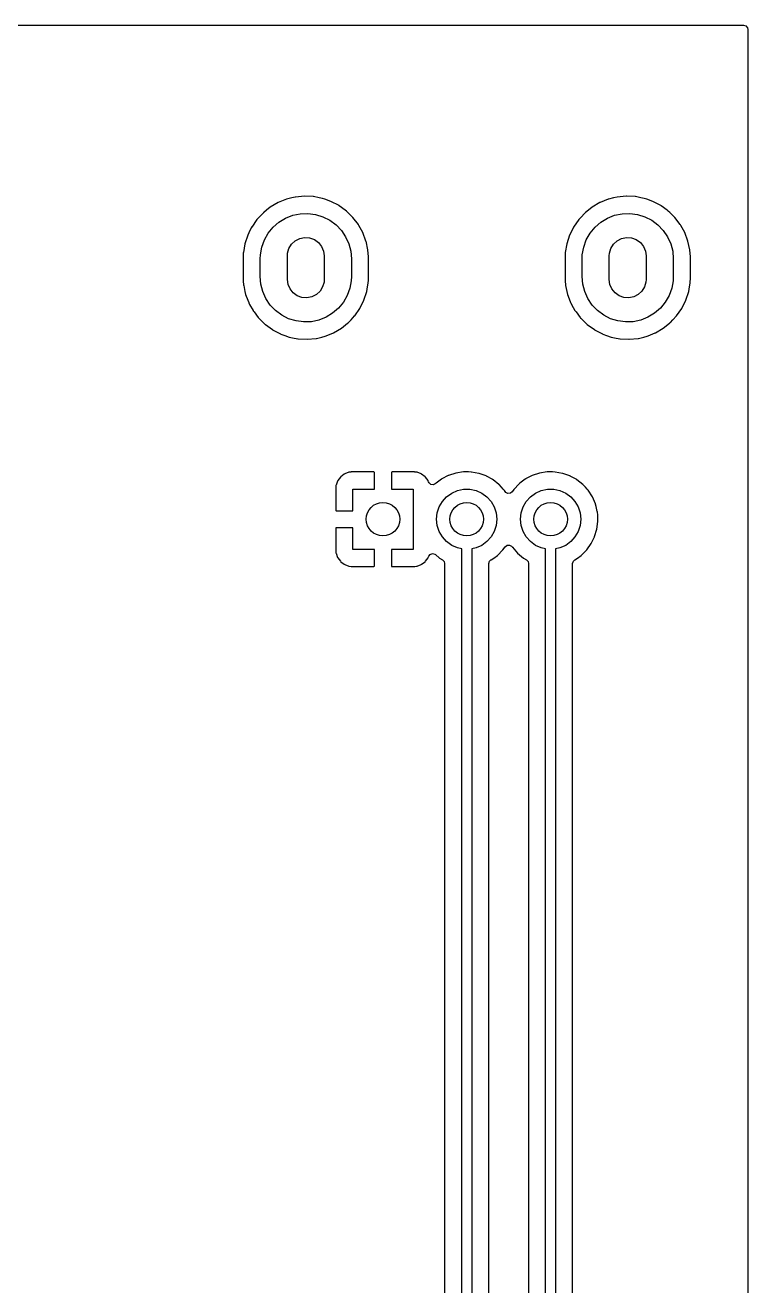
# Model space of a CAD drawing. Extents: x 64 to 233, y -134 to -59.
# Drawn here: x 211.62 to 233.17, y -96.52 to -58.93 of the extents above; entities that cross this region are included whole.
import ezdxf

# ---------------------------------------------------------------- set-up
doc = ezdxf.new("R2010")
doc.units = 0
doc.layers.add('BLACK', color=7, linetype='CONTINUOUS')

msp = doc.modelspace()

# ---------------------------------------------------------------- linework, layer by layer
at = {"layer": 'BLACK', "linetype": 'CONTINUOUS'}
for p, q in [((64.1345, -58.9285), (233.045, -58.9285)), ((233.045, -58.9285), (233.114, -58.9485)), ((233.114, -58.9485), (233.16, -59.0022)), ((233.16, -59.0022), (233.171, -59.0545)), ((233.171, -59.0545), (233.171, -133.986)), ((219.163, -64.219), (218.929, -64.356)), ((219.167, -64.2173), (219.163, -64.219)), ((219.41, -64.1189), (219.167, -64.2173)), ((219.414, -64.1172), (219.41, -64.1189)), ((219.41, -64.1189), (219.41, -64.1189)), ((219.571, -64.0788), (219.414, -64.1172)), ((219.673, -64.0538), (219.571, -64.0788)), ((219.678, -64.0527), (219.673, -64.0538)), ((219.673, -64.0538), (219.673, -64.0538)), ((219.947, -64.027), (219.678, -64.0527)), ((219.952, -64.0272), (219.947, -64.027)), ((220.214, -64.0402), (219.952, -64.0272)), ((219.952, -64.0272), (219.952, -64.0272)), ((220.218, -64.0405), (220.214, -64.0402)), ((220.214, -64.0402), (220.214, -64.0402)), ((220.223, -64.0413), (220.218, -64.0405)), ((220.386, -64.0736), (220.223, -64.0413)), ((220.223, -64.0413), (220.223, -64.0413)), ((220.484, -64.0929), (220.386, -64.0736)), ((220.558, -64.1189), (220.484, -64.0929)), ((220.736, -64.1817), (220.558, -64.1189)), ((220.74, -64.1832), (220.736, -64.1817)), ((220.736, -64.1817), (220.736, -64.1817)), ((220.98, -64.3095), (220.74, -64.1832)), ((228.763, -64.219), (228.529, -64.356)), ((228.767, -64.2173), (228.763, -64.219)), ((229.01, -64.1189), (228.767, -64.2173)), ((229.014, -64.1172), (229.01, -64.1189)), ((229.01, -64.1189), (229.01, -64.1189)), ((229.171, -64.0788), (229.014, -64.1172)), ((229.273, -64.0538), (229.171, -64.0788)), ((229.278, -64.0527), (229.273, -64.0538)), ((229.273, -64.0538), (229.273, -64.0538)), ((229.547, -64.027), (229.278, -64.0527)), ((229.552, -64.0272), (229.547, -64.027)), ((229.814, -64.0402), (229.552, -64.0272)), ((229.552, -64.0272), (229.552, -64.0272)), ((229.818, -64.0405), (229.814, -64.0402)), ((229.814, -64.0402), (229.814, -64.0402)), ((229.823, -64.0413), (229.818, -64.0405)), ((229.986, -64.0736), (229.823, -64.0413)), ((229.823, -64.0413), (229.823, -64.0413)), ((230.084, -64.0929), (229.986, -64.0736)), ((230.158, -64.1189), (230.084, -64.0929)), ((230.336, -64.1817), (230.158, -64.1189)), ((230.34, -64.1832), (230.336, -64.1817)), ((230.336, -64.1817), (230.336, -64.1817)), ((230.58, -64.3095), (230.34, -64.1832)), ((218.714, -64.5287), (218.589, -64.6622)), ((218.717, -64.5254), (218.714, -64.5287)), ((218.734, -64.5115), (218.717, -64.5254)), ((218.816, -64.4464), (218.734, -64.5115)), ((218.929, -64.356), (218.816, -64.4464)), ((219.385, -64.6818), (219.599, -64.5974)), ((219.599, -64.5974), (219.824, -64.5501)), ((219.824, -64.5501), (220.054, -64.5415)), ((220.054, -64.5415), (220.282, -64.5717)), ((220.282, -64.5717), (220.502, -64.6399)), ((220.502, -64.6399), (220.707, -64.7441)), ((220.984, -64.3121), (220.98, -64.3095)), ((221.168, -64.4464), (220.984, -64.3121)), ((221.199, -64.469), (221.168, -64.4464)), ((221.247, -64.516), (221.199, -64.469)), ((221.376, -64.642), (221.247, -64.516)), ((221.393, -64.6586), (221.376, -64.642)), ((228.314, -64.5287), (228.189, -64.6622)), ((228.317, -64.5254), (228.314, -64.5287)), ((228.334, -64.5115), (228.317, -64.5254)), ((228.416, -64.4464), (228.334, -64.5115)), ((228.529, -64.356), (228.416, -64.4464)), ((228.985, -64.6818), (229.199, -64.5974)), ((229.199, -64.5974), (229.424, -64.5501)), ((229.424, -64.5501), (229.654, -64.5415)), ((229.654, -64.5415), (229.882, -64.5717)), ((229.882, -64.5717), (230.102, -64.6399)), ((230.102, -64.6399), (230.307, -64.7441)), ((230.584, -64.3121), (230.58, -64.3095)), ((230.768, -64.4464), (230.584, -64.3121)), ((230.799, -64.469), (230.768, -64.4464)), ((230.847, -64.516), (230.799, -64.469)), ((230.976, -64.642), (230.847, -64.516)), ((230.993, -64.6586), (230.976, -64.642)), ((218.375, -64.9504), (218.293, -65.1155)), ((218.377, -64.9463), (218.375, -64.9504)), ((218.375, -64.9504), (218.375, -64.9504)), ((218.532, -64.7235), (218.377, -64.9463)), ((218.589, -64.6622), (218.532, -64.7235)), ((218.869, -65.1297), (219.015, -64.9519)), ((219.015, -64.9519), (219.189, -64.8011)), ((219.189, -64.8011), (219.385, -64.6818)), ((220.707, -64.7441), (220.891, -64.8814)), ((220.891, -64.8814), (221.05, -65.0478)), ((221.558, -64.8741), (221.393, -64.6586)), ((221.56, -64.8781), (221.558, -64.8741)), ((221.572, -64.8991), (221.56, -64.8781)), ((221.56, -64.8781), (221.56, -64.8781)), ((221.689, -65.1112), (221.572, -64.8991)), ((227.975, -64.9504), (227.893, -65.1155)), ((227.977, -64.9463), (227.975, -64.9504)), ((227.975, -64.9504), (227.975, -64.9504)), ((228.132, -64.7235), (227.977, -64.9463)), ((228.189, -64.6622), (228.132, -64.7235)), ((228.469, -65.1297), (228.615, -64.9519)), ((228.615, -64.9519), (228.789, -64.8011)), ((228.789, -64.8011), (228.985, -64.6818)), ((230.307, -64.7441), (230.491, -64.8814)), ((230.491, -64.8814), (230.65, -65.0478)), ((231.158, -64.8741), (230.993, -64.6586)), ((231.16, -64.8781), (231.158, -64.8741)), ((231.172, -64.8991), (231.16, -64.8781)), ((231.16, -64.8781), (231.16, -64.8781)), ((231.289, -65.1112), (231.172, -64.8991)), ((218.257, -65.1891), (218.172, -65.4468)), ((218.293, -65.1155), (218.257, -65.1891)), ((218.677, -65.5457), (218.755, -65.3295)), ((218.755, -65.3295), (218.869, -65.1297)), ((219.566, -65.4594), (219.676, -65.3584)), ((219.676, -65.3584), (219.809, -65.2906)), ((219.809, -65.2906), (219.955, -65.2611)), ((219.955, -65.2611), (220.104, -65.272)), ((220.104, -65.272), (220.245, -65.3226)), ((220.245, -65.3226), (220.367, -65.4091)), ((220.367, -65.4091), (220.46, -65.5251)), ((221.05, -65.0478), (221.178, -65.2386)), ((221.178, -65.2386), (221.273, -65.4483)), ((221.785, -65.3648), (221.689, -65.1112)), ((221.786, -65.3692), (221.785, -65.3648)), ((221.843, -65.6237), (221.786, -65.3692)), ((221.786, -65.3692), (221.786, -65.3692)), ((227.857, -65.1891), (227.772, -65.4468)), ((227.893, -65.1155), (227.857, -65.1891)), ((228.277, -65.5457), (228.355, -65.3295)), ((228.355, -65.3295), (228.469, -65.1297)), ((229.166, -65.4594), (229.276, -65.3584)), ((229.276, -65.3584), (229.409, -65.2906)), ((229.409, -65.2906), (229.555, -65.2611)), ((229.555, -65.2611), (229.704, -65.272)), ((229.704, -65.272), (229.845, -65.3226)), ((229.845, -65.3226), (229.967, -65.4091)), ((229.967, -65.4091), (230.06, -65.5251)), ((230.65, -65.0478), (230.778, -65.2386)), ((230.778, -65.2386), (230.873, -65.4483)), ((231.385, -65.3648), (231.289, -65.1112)), ((231.386, -65.3692), (231.385, -65.3648)), ((231.443, -65.6237), (231.386, -65.3692)), ((231.386, -65.3692), (231.386, -65.3692)), ((218.126, -65.7178), (218.122, -65.7876)), ((218.128, -65.7038), (218.126, -65.7139)), ((218.126, -65.7139), (218.126, -65.7178)), ((218.171, -65.4513), (218.128, -65.7038)), ((218.172, -65.4468), (218.171, -65.4513)), ((218.171, -65.4513), (218.171, -65.4513)), ((218.63, -65.9), (218.636, -65.772)), ((218.636, -65.772), (218.677, -65.5457)), ((219.44, -65.81), (219.446, -65.7297)), ((219.446, -65.7297), (219.488, -65.5863)), ((219.488, -65.5863), (219.566, -65.4594)), ((220.46, -65.5251), (220.52, -65.6621)), ((220.52, -65.6621), (220.54, -65.81)), ((221.273, -65.4483), (221.331, -65.6709)), ((221.331, -65.6709), (221.35, -65.9)), ((221.844, -65.6295), (221.843, -65.6237)), ((221.844, -65.6341), (221.844, -65.6295)), ((221.858, -65.8259), (221.844, -65.6341)), ((227.726, -65.7178), (227.722, -65.7876)), ((227.728, -65.7038), (227.726, -65.7139)), ((227.726, -65.7139), (227.726, -65.7178)), ((227.771, -65.4513), (227.728, -65.7038)), ((227.772, -65.4468), (227.771, -65.4513)), ((227.771, -65.4513), (227.771, -65.4513)), ((228.23, -65.9), (228.236, -65.772)), ((228.236, -65.772), (228.277, -65.5457)), ((229.04, -65.81), (229.046, -65.7297)), ((229.046, -65.7297), (229.088, -65.5863)), ((229.088, -65.5863), (229.166, -65.4594)), ((230.06, -65.5251), (230.12, -65.6621)), ((230.12, -65.6621), (230.14, -65.81)), ((230.873, -65.4483), (230.931, -65.6709)), ((230.931, -65.6709), (230.95, -65.9)), ((231.444, -65.6295), (231.443, -65.6237)), ((231.444, -65.6341), (231.444, -65.6295)), ((231.458, -65.8259), (231.444, -65.6341)), ((218.122, -65.7876), (218.121, -65.7996)), ((218.121, -65.7996), (218.121, -66.4889)), ((218.63, -66.42), (218.63, -65.9)), ((219.44, -66.51), (219.44, -65.81)), ((220.54, -65.81), (220.54, -66.51)), ((221.35, -65.9), (221.35, -66.42)), ((221.858, -65.8311), (221.858, -65.8259)), ((221.858, -66.5204), (221.858, -65.8311)), ((227.722, -65.7876), (227.721, -65.7996)), ((227.721, -65.7996), (227.721, -66.4889)), ((228.23, -66.42), (228.23, -65.9)), ((229.04, -66.51), (229.04, -65.81)), ((230.14, -65.81), (230.14, -66.51)), ((230.95, -65.9), (230.95, -66.42)), ((231.458, -65.8311), (231.458, -65.8259)), ((231.458, -66.5204), (231.458, -65.8311)), ((218.121, -66.4889), (218.122, -66.4912)), ((218.122, -66.4912), (218.122, -66.4912)), ((218.122, -66.4912), (218.125, -66.5432)), ((218.649, -66.6491), (218.63, -66.42)), ((219.46, -66.6579), (219.44, -66.51)), ((220.54, -66.51), (220.534, -66.5903)), ((221.35, -66.42), (221.344, -66.548)), ((221.857, -66.5432), (221.858, -66.522)), ((221.858, -66.522), (221.858, -66.5204)), ((221.858, -66.522), (221.858, -66.522)), ((227.721, -66.4889), (227.722, -66.4912)), ((227.722, -66.4912), (227.725, -66.5432)), ((227.722, -66.4912), (227.722, -66.4912)), ((228.249, -66.6491), (228.23, -66.42)), ((229.06, -66.6579), (229.04, -66.51)), ((230.14, -66.51), (230.134, -66.5903)), ((230.95, -66.42), (230.944, -66.548)), ((231.457, -66.5432), (231.458, -66.522)), ((231.458, -66.522), (231.458, -66.5204)), ((231.458, -66.522), (231.458, -66.522)), ((218.125, -66.5432), (218.136, -66.6905)), ((218.136, -66.6905), (218.137, -66.6949)), ((218.137, -66.6949), (218.137, -66.6949)), ((218.137, -66.6949), (218.176, -66.8732)), ((218.176, -66.8732), (218.195, -66.9552)), ((218.707, -66.8717), (218.649, -66.6491)), ((218.802, -67.0814), (218.707, -66.8717)), ((219.52, -66.7949), (219.46, -66.6579)), ((219.613, -66.9109), (219.52, -66.7949)), ((219.735, -66.9974), (219.613, -66.9109)), ((220.414, -66.8606), (220.304, -66.9616)), ((220.492, -66.7337), (220.414, -66.8606)), ((220.534, -66.5903), (220.492, -66.7337)), ((221.303, -66.7743), (221.225, -66.9905)), ((221.344, -66.548), (221.303, -66.7743)), ((221.723, -67.1309), (221.808, -66.8732)), ((221.808, -66.8732), (221.821, -66.7985)), ((221.821, -66.7985), (221.854, -66.6099)), ((221.854, -66.6061), (221.857, -66.5432)), ((221.854, -66.6098), (221.854, -66.6061)), ((221.854, -66.6099), (221.854, -66.6098)), ((227.725, -66.5432), (227.736, -66.6905)), ((227.736, -66.6905), (227.737, -66.6949)), ((227.737, -66.6949), (227.737, -66.6949)), ((227.737, -66.6949), (227.776, -66.8732)), ((227.776, -66.8732), (227.795, -66.9552)), ((228.307, -66.8717), (228.249, -66.6491)), ((228.402, -67.0814), (228.307, -66.8717)), ((229.12, -66.7949), (229.06, -66.6579)), ((229.213, -66.9109), (229.12, -66.7949)), ((229.335, -66.9974), (229.213, -66.9109)), ((230.014, -66.8606), (229.904, -66.9616)), ((230.092, -66.7337), (230.014, -66.8606)), ((230.134, -66.5903), (230.092, -66.7337)), ((230.903, -66.7743), (230.825, -66.9905)), ((230.944, -66.548), (230.903, -66.7743)), ((231.323, -67.1309), (231.408, -66.8732)), ((231.408, -66.8732), (231.421, -66.7985)), ((231.421, -66.7985), (231.454, -66.6099)), ((231.454, -66.6061), (231.457, -66.5432)), ((231.454, -66.6098), (231.454, -66.6061)), ((231.454, -66.6099), (231.454, -66.6098)), ((218.195, -66.9552), (218.214, -67.007)), ((218.214, -67.007), (218.287, -67.1998)), ((218.287, -67.1998), (218.291, -67.2088)), ((218.291, -67.2088), (218.315, -67.2525)), ((218.315, -67.2525), (218.416, -67.4353)), ((218.93, -67.2722), (218.802, -67.0814)), ((219.089, -67.4386), (218.93, -67.2722)), ((219.876, -67.048), (219.735, -66.9974)), ((220.025, -67.0589), (219.876, -67.048)), ((220.171, -67.0294), (220.025, -67.0589)), ((220.304, -66.9616), (220.171, -67.0294)), ((221.111, -67.1903), (220.965, -67.3681)), ((221.225, -66.9905), (221.111, -67.1903)), ((221.605, -67.3696), (221.721, -67.135)), ((221.721, -67.135), (221.723, -67.1309)), ((221.721, -67.135), (221.721, -67.135)), ((227.795, -66.9552), (227.814, -67.007)), ((227.814, -67.007), (227.887, -67.1998)), ((227.887, -67.1998), (227.891, -67.2088)), ((227.891, -67.2088), (227.915, -67.2525)), ((227.915, -67.2525), (228.016, -67.4353)), ((228.53, -67.2722), (228.402, -67.0814)), ((228.689, -67.4386), (228.53, -67.2722)), ((229.476, -67.048), (229.335, -66.9974)), ((229.625, -67.0589), (229.476, -67.048)), ((229.771, -67.0294), (229.625, -67.0589)), ((229.904, -66.9616), (229.771, -67.0294)), ((230.711, -67.1903), (230.565, -67.3681)), ((230.825, -66.9905), (230.711, -67.1903)), ((231.205, -67.3696), (231.321, -67.135)), ((231.321, -67.135), (231.323, -67.1309)), ((231.321, -67.135), (231.321, -67.135)), ((218.416, -67.4353), (218.422, -67.4459)), ((218.422, -67.4459), (218.448, -67.4796)), ((218.448, -67.4796), (218.574, -67.6451)), ((218.574, -67.6451), (218.587, -67.6614)), ((218.587, -67.6614), (218.59, -67.6646)), ((218.59, -67.6646), (218.59, -67.6646)), ((218.59, -67.6646), (218.649, -67.7221)), ((219.273, -67.5759), (219.089, -67.4386)), ((219.478, -67.6801), (219.273, -67.5759)), ((220.595, -67.6382), (220.381, -67.7226)), ((220.791, -67.5189), (220.595, -67.6382)), ((220.965, -67.3681), (220.791, -67.5189)), ((221.338, -67.7142), (221.445, -67.5998)), ((221.445, -67.5998), (221.448, -67.5965)), ((221.445, -67.5998), (221.445, -67.5998)), ((221.448, -67.5965), (221.603, -67.3737)), ((221.603, -67.3737), (221.605, -67.3696)), ((228.016, -67.4353), (228.022, -67.4459)), ((228.022, -67.4459), (228.048, -67.4796)), ((228.048, -67.4796), (228.174, -67.6451)), ((228.174, -67.6451), (228.187, -67.6614)), ((228.187, -67.6614), (228.19, -67.6646)), ((228.19, -67.6646), (228.19, -67.6646)), ((228.19, -67.6646), (228.249, -67.7221)), ((228.873, -67.5759), (228.689, -67.4386)), ((229.078, -67.6801), (228.873, -67.5759)), ((230.195, -67.6382), (229.981, -67.7226)), ((230.391, -67.5189), (230.195, -67.6382)), ((230.565, -67.3681), (230.391, -67.5189)), ((230.938, -67.7142), (231.045, -67.5998)), ((231.045, -67.5998), (231.048, -67.5965)), ((231.045, -67.5998), (231.045, -67.5998)), ((231.048, -67.5965), (231.203, -67.3737)), ((231.203, -67.3737), (231.205, -67.3696)), ((218.649, -67.7221), (218.781, -67.851)), ((218.781, -67.851), (218.784, -67.8537)), ((218.784, -67.8537), (218.784, -67.8537)), ((218.784, -67.8537), (218.995, -68.0073)), ((218.995, -68.0073), (219, -68.0105)), ((219, -68.0105), (219.24, -68.1368)), ((219.698, -67.7483), (219.478, -67.6801)), ((219.926, -67.7785), (219.698, -67.7483)), ((220.156, -67.7699), (219.926, -67.7785)), ((220.381, -67.7226), (220.156, -67.7699)), ((220.817, -68.101), (221.051, -67.964)), ((221.051, -67.964), (221.236, -67.8165)), ((221.236, -67.8165), (221.259, -67.7975)), ((221.259, -67.7975), (221.263, -67.7946)), ((221.259, -67.7975), (221.259, -67.7975)), ((221.263, -67.7946), (221.338, -67.7142)), ((228.249, -67.7221), (228.381, -67.851)), ((228.381, -67.851), (228.384, -67.8537)), ((228.384, -67.8537), (228.384, -67.8537)), ((228.384, -67.8537), (228.595, -68.0073)), ((228.595, -68.0073), (228.6, -68.0105)), ((228.6, -68.0105), (228.84, -68.1368)), ((229.298, -67.7483), (229.078, -67.6801)), ((229.526, -67.7785), (229.298, -67.7483)), ((229.756, -67.7699), (229.526, -67.7785)), ((229.981, -67.7226), (229.756, -67.7699)), ((230.417, -68.101), (230.651, -67.964)), ((230.651, -67.964), (230.836, -67.8165)), ((230.836, -67.8165), (230.859, -67.7975)), ((230.859, -67.7975), (230.863, -67.7946)), ((230.859, -67.7975), (230.859, -67.7975)), ((230.863, -67.7946), (230.938, -67.7142)), ((219.24, -68.1368), (219.244, -68.1383)), ((219.244, -68.1383), (219.244, -68.1383)), ((219.244, -68.1383), (219.361, -68.1797)), ((219.361, -68.1797), (219.496, -68.2271)), ((219.496, -68.2271), (219.594, -68.2464)), ((219.594, -68.2464), (219.757, -68.2787)), ((219.757, -68.2787), (219.757, -68.2787)), ((219.757, -68.2787), (219.762, -68.2795)), ((219.762, -68.2795), (219.766, -68.2798)), ((219.766, -68.2798), (219.766, -68.2798)), ((219.766, -68.2798), (220.028, -68.2928)), ((220.028, -68.2928), (220.028, -68.2928)), ((220.028, -68.2928), (220.033, -68.293)), ((220.033, -68.293), (220.302, -68.2673)), ((220.302, -68.2673), (220.307, -68.2662)), ((220.307, -68.2662), (220.467, -68.2271)), ((220.307, -68.2662), (220.307, -68.2662)), ((220.467, -68.2271), (220.566, -68.2028)), ((220.566, -68.2028), (220.599, -68.1893)), ((220.599, -68.1893), (220.813, -68.1027)), ((220.813, -68.1027), (220.817, -68.101)), ((220.813, -68.1027), (220.813, -68.1027)), ((228.84, -68.1368), (228.844, -68.1383)), ((228.844, -68.1383), (228.844, -68.1383)), ((228.844, -68.1383), (228.961, -68.1797)), ((228.961, -68.1797), (229.096, -68.2271)), ((229.096, -68.2271), (229.194, -68.2464)), ((229.194, -68.2464), (229.357, -68.2787)), ((229.357, -68.2787), (229.357, -68.2787)), ((229.357, -68.2787), (229.362, -68.2795)), ((229.362, -68.2795), (229.366, -68.2798)), ((229.366, -68.2798), (229.366, -68.2798)), ((229.366, -68.2798), (229.628, -68.2928)), ((229.628, -68.2928), (229.628, -68.2928)), ((229.628, -68.2928), (229.633, -68.293)), ((229.633, -68.293), (229.902, -68.2673)), ((229.902, -68.2673), (229.907, -68.2662)), ((229.907, -68.2662), (230.067, -68.2271)), ((229.907, -68.2662), (229.907, -68.2662)), ((230.067, -68.2271), (230.166, -68.2028)), ((230.166, -68.2028), (230.199, -68.1893)), ((230.199, -68.1893), (230.413, -68.1027)), ((230.413, -68.1027), (230.417, -68.101)), ((230.413, -68.1027), (230.413, -68.1027)), ((220.937, -72.5219), (220.892, -72.6424)), ((220.945, -72.5064), (220.937, -72.5219)), ((221.022, -72.4043), (220.945, -72.5064)), ((221.034, -72.3917), (221.022, -72.4043)), ((221.136, -72.3152), (221.034, -72.3917)), ((221.152, -72.3067), (221.136, -72.3152)), ((221.272, -72.2615), (221.152, -72.3067)), ((221.288, -72.2579), (221.272, -72.2615)), ((221.339, -72.2524), (221.288, -72.2579)), ((221.345, -72.252), (221.339, -72.2524)), ((222.022, -72.252), (221.345, -72.252)), ((222.03, -72.2537), (222.022, -72.252)), ((222.032, -72.2549), (222.03, -72.2537)), ((222.036, -72.2701), (222.032, -72.2549)), ((222.036, -72.76), (222.036, -72.2701)), ((222.546, -72.2579), (222.544, -72.2655)), ((222.544, -72.2655), (222.544, -72.76)), ((222.547, -72.2565), (222.546, -72.2579)), ((222.562, -72.252), (222.547, -72.2565)), ((223.235, -72.252), (222.562, -72.252)), ((223.241, -72.2524), (223.235, -72.252)), ((223.292, -72.2579), (223.241, -72.2524)), ((223.308, -72.2615), (223.292, -72.2579)), ((223.428, -72.3067), (223.308, -72.2615)), ((223.444, -72.3152), (223.428, -72.3067)), ((223.546, -72.3917), (223.444, -72.3152)), ((223.558, -72.4043), (223.546, -72.3917)), ((223.635, -72.5064), (223.558, -72.4043)), ((223.643, -72.5219), (223.635, -72.5064)), ((223.654, -72.5502), (223.643, -72.5219)), ((223.667, -72.5754), (223.654, -72.5502)), ((224.033, -72.4672), (223.876, -72.5847)), ((224.037, -72.4641), (224.033, -72.4672)), ((224.033, -72.4672), (224.033, -72.4672)), ((224.045, -72.4599), (224.037, -72.4641)), ((224.238, -72.3595), (224.045, -72.4599)), ((224.242, -72.3571), (224.238, -72.3595)), ((224.238, -72.3595), (224.238, -72.3595)), ((224.462, -72.2852), (224.242, -72.3571)), ((224.691, -72.2501), (224.462, -72.2852)), ((224.697, -72.2502), (224.691, -72.2501)), ((224.846, -72.252), (224.697, -72.2502)), ((224.697, -72.2502), (224.697, -72.2502)), ((224.923, -72.2529), (224.846, -72.252)), ((224.928, -72.2538), (224.923, -72.2529)), ((224.928, -72.2539), (224.928, -72.2538)), ((225.146, -72.2927), (224.928, -72.2539)), ((225.151, -72.2936), (225.146, -72.2927)), ((225.146, -72.2927), (225.146, -72.2927)), ((225.156, -72.2953), (225.151, -72.2936)), ((225.364, -72.3691), (225.156, -72.2953)), ((225.156, -72.2953), (225.156, -72.2953)), ((225.364, -72.3692), (225.364, -72.3691)), ((225.369, -72.3709), (225.364, -72.3692)), ((225.374, -72.3734), (225.369, -72.3709)), ((225.568, -72.4803), (225.374, -72.3734)), ((225.374, -72.3734), (225.374, -72.3734)), ((225.572, -72.4828), (225.568, -72.4803)), ((225.568, -72.4803), (225.568, -72.4803)), ((225.576, -72.486), (225.572, -72.4828)), ((225.75, -72.6232), (225.576, -72.486)), ((225.576, -72.486), (225.576, -72.486)), ((226.533, -72.4672), (226.376, -72.5847)), ((226.537, -72.4641), (226.533, -72.4672)), ((226.533, -72.4672), (226.533, -72.4672)), ((226.545, -72.4599), (226.537, -72.4641)), ((226.738, -72.3595), (226.545, -72.4599)), ((226.742, -72.3571), (226.738, -72.3595)), ((226.738, -72.3595), (226.738, -72.3595)), ((226.962, -72.2852), (226.742, -72.3571)), ((227.191, -72.2501), (226.962, -72.2852)), ((227.197, -72.2502), (227.191, -72.2501)), ((227.346, -72.252), (227.197, -72.2502)), ((227.197, -72.2502), (227.197, -72.2502)), ((227.423, -72.2529), (227.346, -72.252)), ((227.428, -72.2538), (227.423, -72.2529)), ((227.428, -72.2539), (227.428, -72.2538)), ((227.646, -72.2927), (227.428, -72.2539)), ((227.651, -72.2936), (227.646, -72.2927)), ((227.646, -72.2927), (227.646, -72.2927)), ((227.656, -72.2953), (227.651, -72.2936)), ((227.864, -72.3691), (227.656, -72.2953)), ((227.656, -72.2953), (227.656, -72.2953)), ((227.864, -72.3692), (227.864, -72.3691)), ((227.869, -72.3709), (227.864, -72.3692)), ((227.874, -72.3734), (227.869, -72.3709)), ((228.068, -72.4803), (227.874, -72.3734)), ((227.874, -72.3734), (227.874, -72.3734)), ((228.072, -72.4828), (228.068, -72.4803)), ((228.068, -72.4803), (228.068, -72.4803)), ((228.076, -72.486), (228.072, -72.4828)), ((228.25, -72.6232), (228.076, -72.486)), ((228.076, -72.486), (228.076, -72.486)), ((220.888, -72.6576), (220.882, -72.7085)), ((220.882, -72.7085), (220.882, -72.7153)), ((220.882, -72.7153), (220.882, -73.3879)), ((220.892, -72.6424), (220.888, -72.6576)), ((221.39, -73.406), (221.39, -72.76)), ((221.39, -72.76), (222.036, -72.76)), ((222.544, -72.76), (223.19, -72.76)), ((223.19, -72.76), (223.19, -74.56)), ((223.721, -72.6212), (223.667, -72.5754)), ((223.791, -72.6305), (223.721, -72.6212)), ((223.851, -72.6023), (223.791, -72.6305)), ((223.852, -72.6031), (223.851, -72.6023)), ((223.876, -72.5847), (223.852, -72.6031)), ((224.188, -72.9912), (224.34, -72.8806)), ((224.34, -72.8806), (224.512, -72.804)), ((224.512, -72.804), (224.696, -72.7649)), ((224.696, -72.7649), (224.884, -72.7649)), ((224.884, -72.7649), (225.068, -72.804)), ((225.068, -72.804), (225.24, -72.8806)), ((225.24, -72.8806), (225.392, -72.9912)), ((225.754, -72.6264), (225.75, -72.6232)), ((225.75, -72.6232), (225.75, -72.6232)), ((225.829, -72.7085), (225.754, -72.6264)), ((225.877, -72.762), (225.829, -72.7085)), ((225.91, -72.7977), (225.877, -72.762)), ((225.913, -72.802), (225.91, -72.7977)), ((225.935, -72.8366), (225.913, -72.802)), ((225.913, -72.802), (225.913, -72.802)), ((225.956, -72.8611), (225.935, -72.8366)), ((226.019, -72.8923), (225.956, -72.8611)), ((226.09, -72.8842), (226.019, -72.8923)), ((226.145, -72.8392), (226.09, -72.8842)), ((226.192, -72.7706), (226.145, -72.8392)), ((226.352, -72.6031), (226.192, -72.7706)), ((226.376, -72.5847), (226.352, -72.6031)), ((226.688, -72.9912), (226.84, -72.8806)), ((226.84, -72.8806), (227.012, -72.804)), ((227.012, -72.804), (227.196, -72.7649)), ((227.196, -72.7649), (227.384, -72.7649)), ((227.384, -72.7649), (227.568, -72.804)), ((227.568, -72.804), (227.74, -72.8806)), ((227.74, -72.8806), (227.892, -72.9912)), ((228.254, -72.6264), (228.25, -72.6232)), ((228.25, -72.6232), (228.25, -72.6232)), ((228.329, -72.7085), (228.254, -72.6264)), ((228.377, -72.762), (228.329, -72.7085)), ((228.41, -72.7977), (228.377, -72.762)), ((228.536, -72.9921), (228.41, -72.7977)), ((223.91, -73.4729), (223.968, -73.2939)), ((223.968, -73.2939), (224.062, -73.131)), ((224.062, -73.131), (224.188, -72.9912)), ((225.392, -72.9912), (225.518, -73.131)), ((225.518, -73.131), (225.612, -73.2939)), ((225.612, -73.2939), (225.67, -73.4729)), ((226.41, -73.4729), (226.468, -73.2939)), ((226.468, -73.2939), (226.562, -73.131)), ((226.562, -73.131), (226.688, -72.9912)), ((227.892, -72.9912), (228.018, -73.131)), ((228.018, -73.131), (228.112, -73.2939)), ((228.112, -73.2939), (228.17, -73.4729)), ((228.538, -72.9969), (228.536, -72.9921)), ((228.626, -73.1998), (228.538, -72.9969)), ((228.538, -72.9969), (228.538, -72.9969)), ((228.628, -73.2045), (228.626, -73.1998)), ((228.629, -73.2095), (228.628, -73.2045)), ((228.648, -73.2848), (228.629, -73.2095)), ((228.629, -73.2095), (228.629, -73.2095)), ((228.684, -73.4292), (228.648, -73.2848)), ((220.882, -73.3879), (220.886, -73.4031)), ((220.886, -73.4031), (220.888, -73.4043)), ((220.888, -73.4043), (220.896, -73.406)), ((220.896, -73.406), (221.39, -73.406)), ((223.89, -73.66), (223.91, -73.4729)), ((223.91, -73.8471), (223.89, -73.66)), ((225.67, -73.4729), (225.69, -73.66)), ((225.69, -73.66), (225.67, -73.8471)), ((226.39, -73.66), (226.41, -73.4729)), ((226.41, -73.8471), (226.39, -73.66)), ((228.17, -73.4729), (228.19, -73.66)), ((228.19, -73.66), (228.17, -73.8471)), ((228.685, -73.4343), (228.684, -73.4292)), ((228.694, -73.5445), (228.685, -73.4343)), ((228.685, -73.4343), (228.685, -73.4343)), ((228.703, -73.66), (228.694, -73.5445)), ((228.702, -73.729), (228.703, -73.66)), ((220.884, -73.9199), (220.882, -73.9275)), ((220.882, -73.9275), (220.882, -74.6047)), ((220.885, -73.9185), (220.884, -73.9199)), ((220.9, -73.914), (220.885, -73.9185)), ((221.39, -73.914), (220.9, -73.914)), ((221.39, -74.56), (221.39, -73.914)), ((223.968, -74.0261), (223.91, -73.8471)), ((224.062, -74.189), (223.968, -74.0261)), ((225.612, -74.0261), (225.518, -74.189)), ((225.67, -73.8471), (225.612, -74.0261)), ((226.468, -74.0261), (226.41, -73.8471)), ((226.562, -74.189), (226.468, -74.0261)), ((228.112, -74.0261), (228.018, -74.189)), ((228.17, -73.8471), (228.112, -74.0261)), ((228.604, -74.1803), (228.671, -73.9587)), ((228.671, -73.9587), (228.702, -73.729)), ((224.188, -74.3288), (224.062, -74.189)), ((224.34, -74.4394), (224.188, -74.3288)), ((225.392, -74.3288), (225.24, -74.4394)), ((225.518, -74.189), (225.392, -74.3288)), ((225.991, -74.4362), (226.062, -74.4298)), ((226.062, -74.4298), (226.125, -74.4626)), ((226.688, -74.3288), (226.562, -74.189)), ((226.84, -74.4394), (226.688, -74.3288)), ((227.892, -74.3288), (227.74, -74.4394)), ((228.018, -74.189), (227.892, -74.3288)), ((228.366, -74.576), (228.501, -74.3879)), ((228.501, -74.3879), (228.542, -74.3058)), ((228.542, -74.3058), (228.602, -74.1849)), ((228.602, -74.1849), (228.604, -74.1803)), ((228.602, -74.1849), (228.602, -74.1849)), ((220.882, -74.6047), (220.882, -74.6115)), ((220.882, -74.6115), (220.888, -74.6624)), ((220.888, -74.6624), (220.892, -74.6776)), ((220.892, -74.6776), (220.937, -74.7981)), ((220.937, -74.7981), (220.945, -74.8136)), ((222.036, -74.56), (221.39, -74.56)), ((222.036, -75.0545), (222.036, -74.56)), ((223.19, -74.56), (222.544, -74.56)), ((222.544, -74.56), (222.544, -75.0499)), ((223.635, -74.8136), (223.643, -74.7981)), ((223.643, -74.7981), (223.655, -74.7662)), ((223.655, -74.7662), (223.698, -74.7094)), ((223.698, -74.7094), (223.764, -74.6847)), ((223.764, -74.6847), (223.834, -74.6999)), ((223.834, -74.6999), (223.854, -74.7134)), ((223.854, -74.7134), (223.979, -74.8177)), ((224.512, -74.516), (224.34, -74.4394)), ((224.64, -74.5432), (224.512, -74.516)), ((224.64, -116.622), (224.64, -74.5432)), ((225.068, -74.516), (224.94, -74.5432)), ((224.94, -74.5432), (224.94, -116.622)), ((225.24, -74.4394), (225.068, -74.516)), ((225.593, -74.8177), (225.702, -74.7395)), ((225.702, -74.7395), (225.866, -74.576)), ((225.866, -74.576), (225.935, -74.4799)), ((225.935, -74.4799), (225.991, -74.4362)), ((226.125, -74.4626), (226.145, -74.4876)), ((226.145, -74.4876), (226.147, -74.4903)), ((226.147, -74.4903), (226.147, -74.4903)), ((226.147, -74.4903), (226.15, -74.4947)), ((226.15, -74.4947), (226.301, -74.6698)), ((226.301, -74.6698), (226.479, -74.8177)), ((227.012, -74.516), (226.84, -74.4394)), ((227.14, -74.5432), (227.012, -74.516)), ((227.14, -129.927), (227.14, -74.5432)), ((227.568, -74.516), (227.44, -74.5432)), ((227.44, -74.5432), (227.44, -129.927)), ((227.74, -74.4394), (227.568, -74.516)), ((228.093, -74.8177), (228.202, -74.7395)), ((228.202, -74.7395), (228.366, -74.576)), ((220.945, -74.8136), (221.022, -74.9157)), ((221.022, -74.9157), (221.034, -74.9283)), ((221.034, -74.9283), (221.136, -75.0048)), ((221.136, -75.0048), (221.152, -75.0133)), ((221.152, -75.0133), (221.272, -75.0585)), ((221.272, -75.0585), (221.288, -75.0621)), ((221.288, -75.0621), (221.339, -75.0676)), ((221.339, -75.0676), (221.345, -75.068)), ((221.345, -75.068), (222.018, -75.068)), ((222.018, -75.068), (222.033, -75.0635)), ((222.033, -75.0635), (222.034, -75.0621)), ((222.034, -75.0621), (222.036, -75.0545)), ((222.544, -75.0499), (222.548, -75.0651)), ((222.548, -75.0651), (222.55, -75.0663)), ((222.55, -75.0663), (222.558, -75.068)), ((222.558, -75.068), (223.235, -75.068)), ((223.235, -75.068), (223.241, -75.0676)), ((223.241, -75.0676), (223.292, -75.0621)), ((223.292, -75.0621), (223.308, -75.0585)), ((223.308, -75.0585), (223.428, -75.0133)), ((223.428, -75.0133), (223.444, -75.0048)), ((223.444, -75.0048), (223.546, -74.9283)), ((223.546, -74.9283), (223.558, -74.9157)), ((223.558, -74.9157), (223.635, -74.8136)), ((223.979, -74.8177), (224.069, -74.8702)), ((224.069, -74.8702), (224.118, -74.9218)), ((224.118, -74.9218), (224.131, -74.9789)), ((224.131, -74.9789), (224.131, -116.269)), ((225.448, -74.9839), (225.469, -74.9158)), ((225.448, -116.271), (225.448, -74.9839)), ((225.469, -74.9158), (225.51, -74.8759)), ((225.51, -74.8759), (225.514, -74.874)), ((225.514, -74.874), (225.518, -74.871)), ((225.518, -74.871), (225.593, -74.8177)), ((225.518, -74.871), (225.518, -74.871)), ((226.479, -74.8177), (226.569, -74.8702)), ((226.569, -74.8702), (226.618, -74.9218)), ((226.618, -74.9218), (226.631, -74.9789)), ((226.631, -74.9789), (226.631, -129.488)), ((227.948, -74.9839), (227.969, -74.9158)), ((227.948, -121.75), (227.948, -74.9839)), ((227.969, -74.9158), (228.01, -74.8759)), ((228.01, -74.8759), (228.014, -74.874)), ((228.014, -74.874), (228.018, -74.871)), ((228.018, -74.871), (228.093, -74.8177)), ((228.018, -74.871), (228.018, -74.871))]:
    msp.add_line(p, q, dxfattribs=at)
at = {"layer": 'BLACK'}
for centre in [(222.29, -73.66), (224.79, -73.66), (227.29, -73.66)]:
    msp.add_circle(centre, 0.5, dxfattribs=at)

doc.saveas('drawing.dxf')
